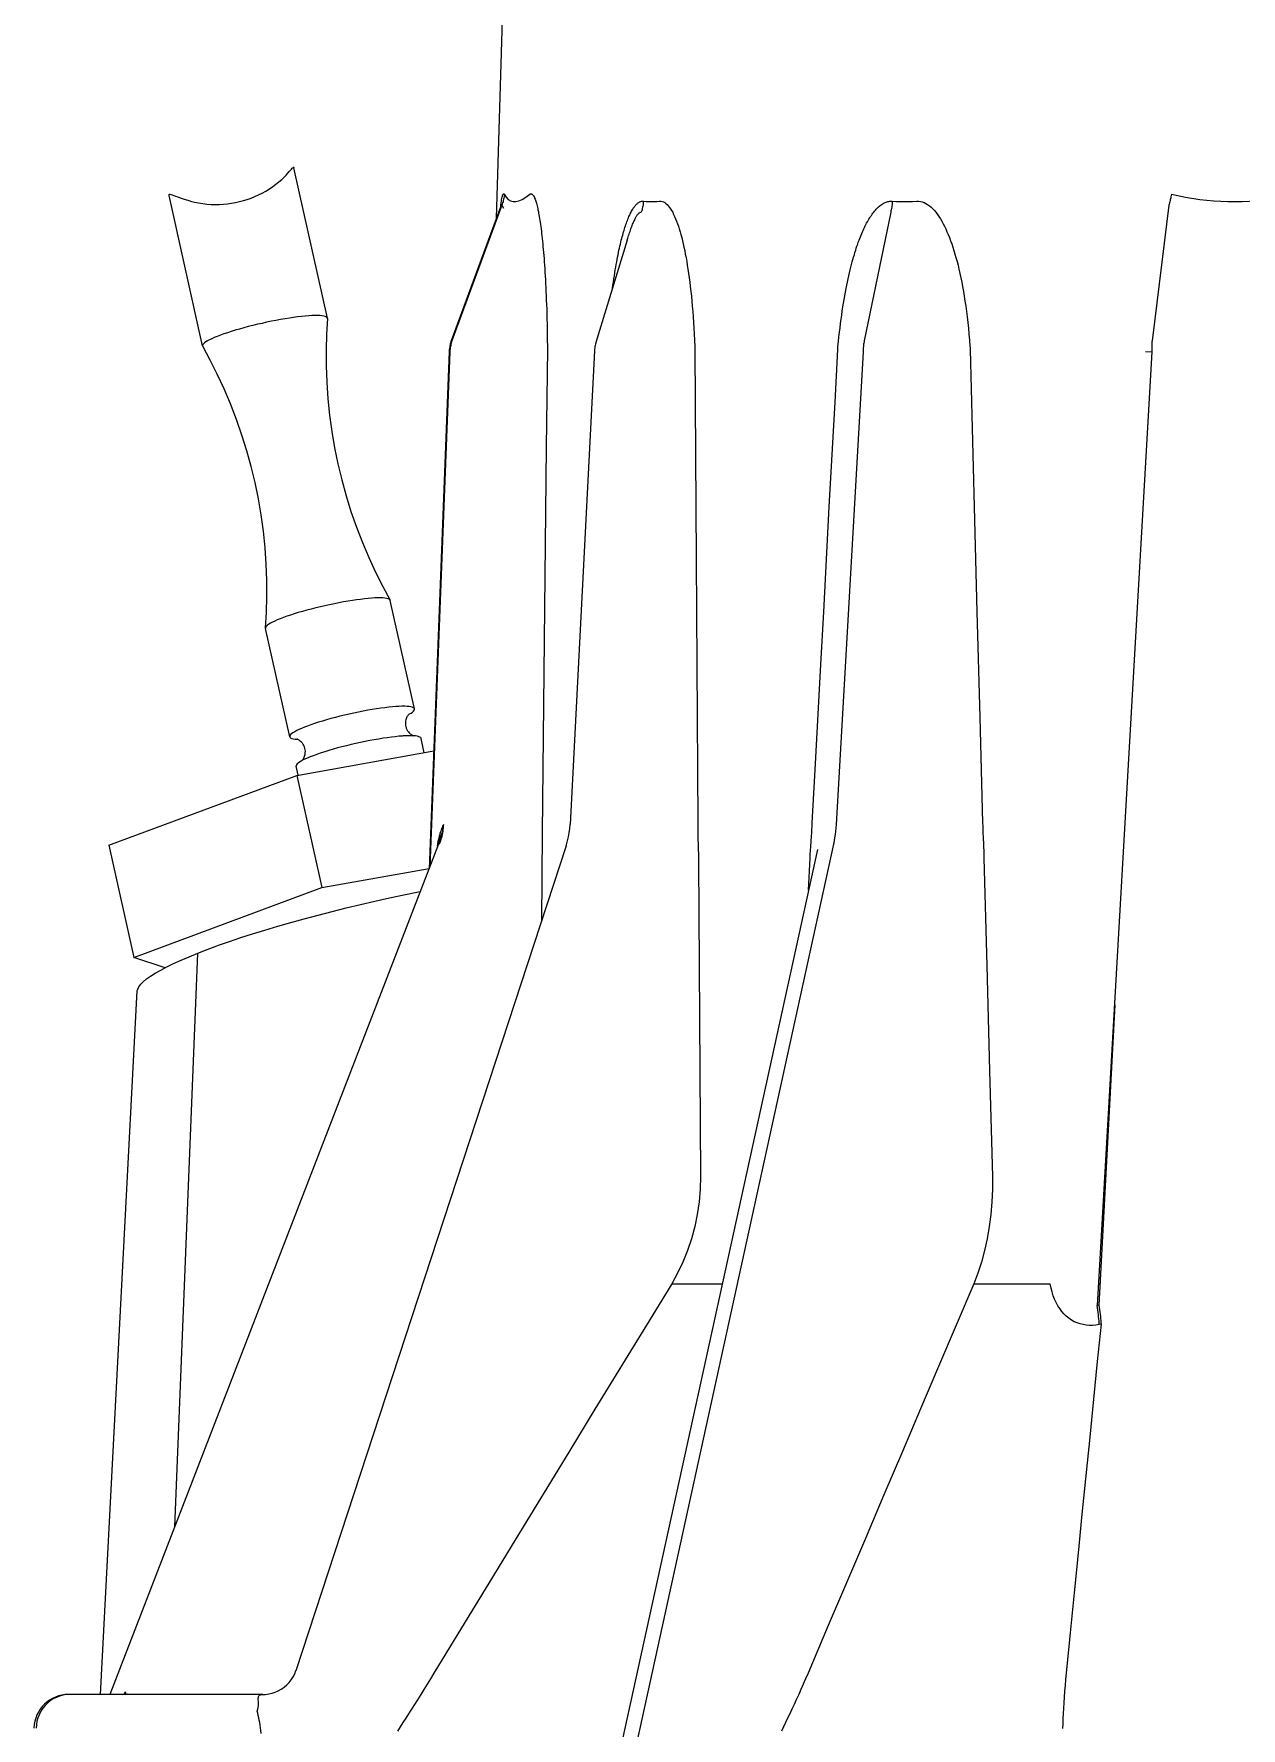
# Model space of a CAD drawing. Header units: millimetres. Extents: x 100 to 940, y 100 to 694.
# Drawn here: x 599.722 to 600.696, y 503.885 to 505.252 of the extents above; entities that cross this region are included whole.
import ezdxf

# ---------------------------------------------------------------- set-up
doc = ezdxf.new("R2010")
doc.units = ezdxf.units.MM
doc.layers.add('DTM_AXIS', color=7, linetype='Continuous', lineweight=9)
doc.layers.add('OUTLINE', color=6, linetype='Continuous', lineweight=9)

msp = doc.modelspace()

# ---------------------------------------------------------------- linework, layer by layer
at = {"color": 9, "linetype": 'Continuous'}
for p, q in [((600.0991, 505.1166), (600.0993, 505.1178)), ((600.0993, 505.1136), (600.0994, 505.1134)), ((600.0997, 505.1143), (600.0994, 505.1134)), ((600.0994, 505.1134), (600.1009, 505.1111)), ((600.6372, 505.1134), (600.6238, 505.004)), ((600.413, 505.1078), (600.3917, 505.004)), ((600.2005, 505.0851), (600.201, 505.0869)), ((600.1362, 504.9973), (600.1353, 504.9182)), ((600.1362, 504.9995), (600.1362, 504.9984)), ((600.1362, 504.9984), (600.1362, 504.9973)), ((600.3907, 504.9952), (600.3691, 504.6138)), ((600.6235, 504.9952), (600.5795, 504.2256)), ((600.6185, 504.9954), (600.6235, 504.9952)), ((600.4804, 504.8701), (600.4826, 504.7854)), ((600.4826, 504.7854), (600.4848, 504.7004)), ((600.4848, 504.7004), (600.4871, 504.6152)), ((600.0517, 504.6123), (600.0513, 504.6112)), ((600.0521, 504.6133), (600.0517, 504.6123)), ((600.0523, 504.6138), (600.0521, 504.6133)), ((600.2576, 504.6066), (600.2578, 504.5931)), ((600.3486, 504.596), (600.3492, 504.6042)), ((600.0488, 504.5979), (600.049, 504.5979)), ((600.0495, 504.5992), (600.049, 504.5979)), ((600.0495, 504.6017), (600.0497, 504.6028)), ((600.3668, 504.5979), (600.1868, 503.7758)), ((600.2578, 504.5931), (600.2579, 504.5905)), ((600.2579, 504.5905), (600.2579, 504.5845)), ((600.348, 504.5865), (600.3482, 504.5895)), ((600.3482, 504.5895), (600.3486, 504.596)), ((600.2579, 504.5845), (600.2585, 504.4998)), ((600.3466, 504.5607), (600.348, 504.5865)), ((600.4882, 504.5865), (600.4905, 504.5)), ((599.8357, 504.0472), (599.8542, 504.5099)), ((600.2585, 504.4998), (600.259, 504.415)), ((600.4905, 504.5), (600.4927, 504.4151)), ((600.5938, 504.4682), (600.5809, 504.2258)), ((600.259, 504.415), (600.2596, 504.3298)), ((600.4927, 504.4151), (600.495, 504.3298)), ((600.2364, 504.2431), (600.216, 504.2097)), ((600.2364, 504.2431), (600.2771, 504.2431)), ((600.48, 504.2431), (600.5416, 504.2431)), ((600.5809, 504.2258), (600.5795, 504.2256)), ((600.5826, 504.2105), (600.5812, 504.2103)), ((599.7976, 503.9121), (599.795, 503.9118)), ((599.7951, 503.9124), (599.7961, 503.9141))]:
    msp.add_line(p, q, dxfattribs=at)
at = {"color": 7, "linetype": 'Continuous'}
for p, q in [((600.0991, 505.1143), (600.0992, 505.1144)), ((600.2005, 505.0851), (600.1753, 505.0026)), ((600.2005, 505.0851), (600.2005, 505.0851)), ((600.1741, 504.9958), (600.1545, 504.6138)), ((600.0484, 504.5978), (599.7833, 503.9118)), ((600.1512, 504.5964), (599.9333, 503.9309)), ((600.0484, 504.5978), (600.0487, 504.5986)), ((600.0487, 504.5986), (600.0489, 504.5991)), ((600.3539, 504.5936), (600.1922, 503.855)), ((599.8542, 504.5099), (599.8619, 504.5129)), ((599.8619, 504.5129), (599.8639, 504.5137)), ((599.8639, 504.5137), (599.866, 504.5145)), ((599.866, 504.5145), (599.8683, 504.5153)), ((599.8683, 504.5153), (599.8709, 504.5163)), ((599.7962, 503.9131), (599.7964, 503.9132))]:
    msp.add_line(p, q, dxfattribs=at)
at = {"color": 9, "linetype": 'Continuous'}
for points in [[(600.0993, 505.1178), (600.0995, 505.1189), (600.0997, 505.1199), (600.0999, 505.1208), (600.1001, 505.1215), (600.1003, 505.122), (600.1005, 505.1224), (600.1007, 505.1226), (600.1009, 505.1226), (600.1011, 505.1225), (600.1013, 505.1222)], [(600.1221, 505.1223), (600.1224, 505.1225), (600.1226, 505.1226), (600.1229, 505.1226), (600.1231, 505.1226), (600.1234, 505.1225), (600.1236, 505.1224), (600.1239, 505.1222), (600.1242, 505.122), (600.1245, 505.1217), (600.1248, 505.1213), (600.1251, 505.1209), (600.1254, 505.1203), (600.1257, 505.1198), (600.1259, 505.1191), (600.1262, 505.1184), (600.1265, 505.1176), (600.1268, 505.1168), (600.1271, 505.1159), (600.1273, 505.115), (600.1276, 505.114), (600.1279, 505.113), (600.1281, 505.1119), (600.1284, 505.1108), (600.1286, 505.1096), (600.1289, 505.1083), (600.1291, 505.107), (600.1294, 505.1056), (600.1296, 505.1042), (600.1299, 505.1027), (600.1301, 505.1012), (600.1304, 505.0996), (600.1306, 505.0979), (600.1308, 505.0962), (600.1311, 505.0944), (600.1313, 505.0925), (600.1315, 505.0906), (600.1318, 505.0886), (600.132, 505.0866), (600.1322, 505.0845), (600.1324, 505.0823), (600.1326, 505.08), (600.1329, 505.0777), (600.1331, 505.0753), (600.1333, 505.0728), (600.1335, 505.0703), (600.1337, 505.0677), (600.1338, 505.065), (600.134, 505.0622), (600.1342, 505.0594), (600.1344, 505.0564), (600.1346, 505.0534), (600.1347, 505.0503), (600.1349, 505.047), (600.135, 505.0437), (600.1352, 505.0403), (600.1353, 505.0368), (600.1355, 505.0332), (600.1356, 505.0294), (600.1357, 505.0256), (600.1358, 505.0216), (600.1359, 505.0175), (600.136, 505.0133), (600.1361, 505.009), (600.1361, 505.0046), (600.1362, 504.9995)], [(600.0986, 505.1127), (600.0988, 505.1131), (600.099, 505.1135), (600.0991, 505.1137), (600.0992, 505.1137), (600.0993, 505.1136)], [(600.1013, 505.1222), (600.1013, 505.1212), (600.1012, 505.1202), (600.101, 505.1192), (600.1008, 505.1182), (600.1006, 505.1172), (600.1004, 505.1162), (600.1001, 505.1153), (600.0997, 505.1143)], [(600.1013, 505.1222), (600.1028, 505.1199), (600.1045, 505.1181), (600.1064, 505.117), (600.1085, 505.1164), (600.1108, 505.1164), (600.1132, 505.117), (600.1159, 505.1181), (600.1188, 505.1199), (600.1221, 505.1223)], [(600.1965, 505.0879), (600.1969, 505.0893), (600.1972, 505.0906), (600.1976, 505.0919), (600.198, 505.0931), (600.1983, 505.0943), (600.1987, 505.0955), (600.1991, 505.0967), (600.1995, 505.0978), (600.1999, 505.099), (600.2003, 505.1001), (600.2007, 505.1011), (600.2011, 505.1022), (600.2015, 505.1032), (600.2019, 505.1042), (600.2024, 505.1052), (600.2028, 505.1062), (600.2032, 505.1071), (600.2037, 505.1079), (600.2041, 505.1087), (600.2046, 505.1095), (600.205, 505.1102), (600.2054, 505.1109), (600.2059, 505.1116), (600.2063, 505.1122), (600.2067, 505.1127), (600.2072, 505.1133), (600.2076, 505.1138), (600.208, 505.1142), (600.2085, 505.1146), (600.2089, 505.115), (600.2094, 505.1153), (600.2098, 505.1156), (600.2102, 505.1159), (600.2107, 505.1161), (600.2111, 505.1163), (600.2116, 505.1165), (600.2121, 505.1166), (600.2126, 505.1166), (600.213, 505.1167), (600.2136, 505.1166)], [(600.2136, 505.1166), (600.2135, 505.1156), (600.2134, 505.1146), (600.2133, 505.1137), (600.2131, 505.1127), (600.2129, 505.1117), (600.2127, 505.1107), (600.2125, 505.1097), (600.2122, 505.1088), (600.2119, 505.1078)], [(600.2136, 505.1166), (600.2157, 505.1165), (600.2179, 505.1164), (600.2201, 505.1163), (600.2223, 505.1164), (600.2245, 505.1165), (600.2267, 505.1166)], [(600.2267, 505.1166), (600.2277, 505.1166), (600.2288, 505.1165), (600.2298, 505.1161), (600.2308, 505.1156), (600.2317, 505.1149), (600.2327, 505.114), (600.2336, 505.113), (600.2345, 505.1119), (600.2354, 505.1106), (600.2363, 505.1092), (600.2372, 505.1077), (600.238, 505.106), (600.2388, 505.1043), (600.2396, 505.1025), (600.2403, 505.1006), (600.2411, 505.0985), (600.2418, 505.0964), (600.2425, 505.0943), (600.2432, 505.092), (600.2438, 505.0897), (600.2445, 505.0873), (600.2451, 505.0848), (600.2457, 505.0823), (600.2463, 505.0796), (600.2469, 505.0769), (600.2474, 505.074), (600.248, 505.0711), (600.2485, 505.0681), (600.249, 505.065), (600.2495, 505.0617), (600.25, 505.0584), (600.2505, 505.0549), (600.251, 505.0514), (600.2514, 505.0477), (600.2519, 505.0439), (600.2523, 505.04), (600.2527, 505.036), (600.253, 505.0319), (600.2534, 505.0276), (600.2537, 505.0233), (600.254, 505.0188), (600.2543, 505.0142), (600.2546, 505.0094), (600.2548, 505.0045), (600.255, 504.9995)], [(600.3771, 505.0461), (600.3776, 505.0488), (600.3781, 505.0514), (600.3787, 505.054), (600.3792, 505.0565), (600.3798, 505.0588), (600.3803, 505.0612), (600.3809, 505.0634), (600.3814, 505.0656), (600.382, 505.0677), (600.3826, 505.0697), (600.3831, 505.0716), (600.3837, 505.0735), (600.3842, 505.0753), (600.3848, 505.0771), (600.3853, 505.0788), (600.3858, 505.0804), (600.3864, 505.082), (600.3869, 505.0836), (600.3875, 505.0851), (600.388, 505.0865), (600.3886, 505.0879), (600.3891, 505.0893), (600.3897, 505.0906), (600.3902, 505.0919), (600.3908, 505.0931), (600.3913, 505.0943), (600.3919, 505.0955), (600.3924, 505.0967), (600.393, 505.0978), (600.3936, 505.099), (600.3942, 505.1001), (600.3948, 505.1011), (600.3954, 505.1022), (600.3961, 505.1032), (600.3967, 505.1042), (600.3974, 505.1052), (600.398, 505.1062), (600.3987, 505.1071), (600.3994, 505.1079), (600.4, 505.1087), (600.4007, 505.1095), (600.4013, 505.1102), (600.402, 505.1109), (600.4027, 505.1116), (600.4033, 505.1122), (600.404, 505.1127), (600.4046, 505.1133), (600.4053, 505.1138), (600.406, 505.1142), (600.4066, 505.1146), (600.4073, 505.115), (600.408, 505.1153), (600.4086, 505.1156), (600.4093, 505.1159), (600.41, 505.1161), (600.4107, 505.1163), (600.4114, 505.1165), (600.4121, 505.1166), (600.4128, 505.1166), (600.4135, 505.1167), (600.4143, 505.1166)], [(600.4143, 505.1166), (600.4142, 505.1156), (600.4142, 505.1146), (600.4141, 505.1137), (600.4139, 505.1127), (600.4138, 505.1117), (600.4136, 505.1107), (600.4134, 505.1097), (600.4132, 505.1088), (600.413, 505.1078)], [(600.4143, 505.1166), (600.4176, 505.1165), (600.4208, 505.1164), (600.4241, 505.1163), (600.4274, 505.1164), (600.4307, 505.1165), (600.434, 505.1166)], [(600.434, 505.1166), (600.4355, 505.1166), (600.437, 505.1165), (600.4385, 505.1161), (600.44, 505.1156), (600.4414, 505.1149), (600.4428, 505.114), (600.4442, 505.113), (600.4456, 505.1119), (600.4469, 505.1106), (600.4482, 505.1092), (600.4495, 505.1077), (600.4507, 505.106), (600.4519, 505.1043), (600.4531, 505.1025), (600.4542, 505.1006), (600.4553, 505.0985), (600.4564, 505.0964), (600.4574, 505.0943), (600.4584, 505.092), (600.4594, 505.0897), (600.4604, 505.0873), (600.4613, 505.0848), (600.4622, 505.0823), (600.4631, 505.0796), (600.464, 505.0769), (600.4648, 505.074), (600.4656, 505.0711), (600.4665, 505.0681), (600.4673, 505.065), (600.468, 505.0617), (600.4688, 505.0584), (600.4695, 505.0549), (600.4703, 505.0514), (600.471, 505.0477)], [(600.6395, 505.1222), (600.6393, 505.1212), (600.639, 505.1202), (600.6388, 505.1192), (600.6385, 505.1182), (600.6383, 505.1172), (600.638, 505.1162), (600.6378, 505.1153), (600.6375, 505.1143), (600.6372, 505.1134)], [(600.6395, 505.1222), (600.6508, 505.1199), (600.6622, 505.1181), (600.6736, 505.117), (600.685, 505.1164), (600.6964, 505.1164), (600.7079, 505.117), (600.7195, 505.1181), (600.7311, 505.1199), (600.7428, 505.1222)], [(600.201, 505.0869), (600.2014, 505.088), (600.2017, 505.0891), (600.2021, 505.0901), (600.2024, 505.0912), (600.2028, 505.0922), (600.2031, 505.0933), (600.2035, 505.0943), (600.2038, 505.0952), (600.2042, 505.0962), (600.2046, 505.0971), (600.2049, 505.098), (600.2053, 505.0988), (600.2056, 505.0997), (600.206, 505.1004), (600.2063, 505.1011), (600.2066, 505.1018), (600.2069, 505.1025), (600.2072, 505.1031), (600.2075, 505.1037), (600.2078, 505.1042), (600.2081, 505.1047), (600.2084, 505.1051), (600.2087, 505.1056), (600.209, 505.1059), (600.2093, 505.1063), (600.2096, 505.1066), (600.2098, 505.1069), (600.2101, 505.1071), (600.2104, 505.1074), (600.2106, 505.1075), (600.2109, 505.1077), (600.2111, 505.1078), (600.2114, 505.1078), (600.2116, 505.1079), (600.2119, 505.1078)], [(600.1939, 505.0771), (600.1943, 505.0788), (600.1947, 505.0804), (600.195, 505.082), (600.1954, 505.0836), (600.1958, 505.0851), (600.1961, 505.0865), (600.1965, 505.0879)], [(600.1887, 505.0466), (600.189, 505.0488), (600.1894, 505.0514), (600.1898, 505.054), (600.1902, 505.0565), (600.1906, 505.0588), (600.1909, 505.0612), (600.1913, 505.0634), (600.1917, 505.0656), (600.1921, 505.0677), (600.1924, 505.0697), (600.1928, 505.0716), (600.1932, 505.0735), (600.1936, 505.0753), (600.1939, 505.0771)], [(600.3705, 504.9995), (600.3709, 505.0034), (600.3713, 505.0072), (600.3718, 505.011), (600.3722, 505.0146), (600.3726, 505.0181), (600.3731, 505.0215), (600.3735, 505.0248), (600.374, 505.0281), (600.3745, 505.0313), (600.375, 505.0344), (600.3755, 505.0374), (600.376, 505.0404), (600.3765, 505.0433), (600.3771, 505.0461)], [(600.471, 505.0477), (600.4716, 505.0439), (600.4723, 505.04), (600.4729, 505.036), (600.4735, 505.0319), (600.4741, 505.0276), (600.4747, 505.0233), (600.4752, 505.0188), (600.4757, 505.0142), (600.4761, 505.0094), (600.4765, 505.0045), (600.4769, 504.9995)], [(600.0587, 505.0041), (600.0589, 505.0041), (600.0592, 505.004)], [(600.3917, 505.004), (600.3915, 505.0031), (600.3913, 505.0022), (600.3912, 505.0012), (600.3911, 505.0003), (600.391, 504.9993), (600.3909, 504.9983), (600.3908, 504.9973), (600.3907, 504.9962), (600.3907, 504.9952)], [(600.6238, 505.004), (600.6237, 505.0031), (600.6237, 505.0022), (600.6236, 505.0012), (600.6236, 505.0003), (600.6236, 504.9993), (600.6235, 504.9983), (600.6235, 504.9973), (600.6235, 504.9962), (600.6235, 504.9952)], [(600.057, 504.9955), (600.057, 504.9954), (600.0572, 504.9953), (600.0576, 504.9952)], [(600.255, 504.9995), (600.2551, 504.999), (600.2551, 504.9985), (600.2551, 504.9981), (600.2551, 504.9976), (600.2551, 504.9971), (600.2556, 504.9123)], [(600.3635, 504.87), (600.3658, 504.9123), (600.3681, 504.9545), (600.3704, 504.9971)], [(600.3704, 504.9971), (600.3704, 504.9975), (600.3704, 504.998), (600.3705, 504.9985), (600.3705, 504.999), (600.3705, 504.9995)], [(600.4769, 504.9995), (600.477, 504.999), (600.477, 504.9985), (600.477, 504.9981), (600.477, 504.9976), (600.4771, 504.9971), (600.4804, 504.8701)], [(600.1353, 504.9182), (600.1344, 504.84), (600.1336, 504.7621), (600.1328, 504.6845), (600.132, 504.6072), (600.1313, 504.5355)], [(600.2556, 504.9123), (600.2561, 504.8277), (600.2564, 504.7854)], [(600.3567, 504.7429), (600.359, 504.7853), (600.3635, 504.87)], [(600.2564, 504.7854), (600.2569, 504.7004), (600.2572, 504.6578), (600.2575, 504.6152)], [(600.3498, 504.6152), (600.3521, 504.6578), (600.3567, 504.7429)], [(600.0497, 504.607), (600.0494, 504.6058), (600.049, 504.6045), (600.0486, 504.6031), (600.0483, 504.6016), (600.0479, 504.5999), (600.0476, 504.5982), (600.0472, 504.5963)], [(600.0523, 504.6138), (600.0521, 504.6125), (600.0519, 504.6112), (600.0517, 504.6099), (600.0515, 504.6086), (600.0512, 504.6072), (600.0509, 504.6059), (600.0506, 504.6046), (600.0502, 504.6032), (600.0498, 504.6019), (600.0494, 504.6005), (600.0489, 504.5991)], [(600.0523, 504.6138), (600.0522, 504.6124), (600.0521, 504.6111), (600.0519, 504.6097), (600.0518, 504.6084), (600.0515, 504.607), (600.0513, 504.6057), (600.051, 504.6044), (600.0507, 504.6031), (600.0503, 504.6018), (600.0499, 504.6005), (600.0495, 504.5992)], [(600.0513, 504.6112), (600.0509, 504.6101), (600.0506, 504.6095), (600.0504, 504.6089), (600.0502, 504.6083), (600.05, 504.6077), (600.0497, 504.607)], [(600.0497, 504.6028), (600.0498, 504.6038), (600.0498, 504.6049), (600.0498, 504.6059), (600.0497, 504.607)], [(600.2575, 504.6152), (600.2575, 504.6094), (600.2576, 504.6066)], [(600.3492, 504.6042), (600.3493, 504.6069), (600.3495, 504.6097), (600.3497, 504.6124), (600.3498, 504.6152)], [(600.3691, 504.6138), (600.3689, 504.6111), (600.3686, 504.6084), (600.3682, 504.6057), (600.3678, 504.6031), (600.3673, 504.6005), (600.3668, 504.5979)], [(600.4871, 504.6152), (600.4872, 504.6123), (600.4873, 504.6094), (600.4874, 504.6066), (600.4875, 504.6038), (600.4881, 504.5905)], [(600.0484, 504.5978), (600.0484, 504.5978), (600.0485, 504.5978), (600.0486, 504.5979), (600.0487, 504.5979), (600.0488, 504.5979)], [(600.0487, 504.5986), (600.0488, 504.5987), (600.0491, 504.5997), (600.0493, 504.6007), (600.0495, 504.6017)], [(600.4881, 504.5905), (600.4881, 504.5895), (600.4882, 504.5865)], [(600.2596, 504.3298), (600.2593, 504.3196), (600.2585, 504.3093), (600.257, 504.2992), (600.255, 504.2893), (600.2524, 504.2795), (600.2492, 504.27), (600.2454, 504.2607), (600.2412, 504.2517), (600.2364, 504.2431)], [(600.495, 504.3298), (600.495, 504.3196), (600.4945, 504.3093), (600.4937, 504.2992), (600.4924, 504.2893), (600.4907, 504.2795), (600.4887, 504.27), (600.4862, 504.2607), (600.4833, 504.2517), (600.48, 504.2431)], [(600.48, 504.2431), (600.4659, 504.2099), (600.4516, 504.1764), (600.4371, 504.1424), (600.4224, 504.1079), (600.4076, 504.073), (600.3926, 504.0377), (600.3773, 504.0019), (600.3619, 503.9657), (600.3464, 503.9291)], [(600.5812, 504.2103), (600.5785, 504.2098), (600.5758, 504.2096), (600.5731, 504.2096), (600.5706, 504.2098), (600.5681, 504.2102), (600.5657, 504.2108), (600.5633, 504.2116), (600.561, 504.2126), (600.5587, 504.2139), (600.5566, 504.2153), (600.5546, 504.217), (600.5527, 504.2188), (600.5509, 504.2208), (600.5493, 504.2231), (600.5478, 504.2254), (600.5464, 504.228), (600.5452, 504.2307), (600.5441, 504.2335), (600.5431, 504.2366), (600.5423, 504.2397), (600.5416, 504.2431)], [(600.5812, 504.2103), (600.5811, 504.2118), (600.581, 504.2133), (600.5809, 504.215), (600.5807, 504.2167), (600.5806, 504.2184), (600.5803, 504.2201), (600.5801, 504.2219), (600.5798, 504.2237), (600.5795, 504.2256)], [(600.5809, 504.2258), (600.5812, 504.224), (600.5815, 504.2222), (600.5817, 504.2204), (600.5819, 504.2186), (600.5821, 504.2169), (600.5823, 504.2152), (600.5824, 504.2136), (600.5825, 504.212), (600.5826, 504.2105)], [(600.216, 504.2097), (600.1745, 504.1419), (600.1535, 504.1074)], [(600.5826, 504.2105), (600.5796, 504.1805), (600.5765, 504.1501), (600.5735, 504.1195), (600.5672, 504.0574)], [(600.1535, 504.1074), (600.1107, 504.0374), (600.089, 504.0017), (600.067, 503.9656), (600.0447, 503.9291)], [(600.5672, 504.0574), (600.5641, 504.0258), (600.5609, 503.9939), (600.5577, 503.9616), (600.5545, 503.9291)], [(600.0447, 503.9291), (600.042, 503.9245), (600.0392, 503.9201), (600.0366, 503.9158), (600.034, 503.9117), (600.0315, 503.9076), (600.029, 503.9037), (600.0266, 503.8999), (600.0242, 503.8962), (600.0219, 503.8926), (600.0196, 503.8891), (600.0174, 503.8857), (600.0152, 503.8823)], [(600.3464, 503.9291), (600.3444, 503.9245), (600.3425, 503.9201), (600.3406, 503.9158), (600.3388, 503.9117), (600.3369, 503.9076), (600.3352, 503.9037), (600.3334, 503.8999), (600.3317, 503.8962), (600.3299, 503.8926), (600.3283, 503.8891), (600.3266, 503.8857), (600.3249, 503.8823)], [(600.5545, 503.9291), (600.554, 503.924), (600.5536, 503.9191), (600.5532, 503.9144), (600.5529, 503.9097), (600.5526, 503.9052), (600.5523, 503.9008), (600.5521, 503.8965), (600.5519, 503.8924), (600.5517, 503.8883), (600.5516, 503.8843)], [(599.9021, 503.8984), (599.9026, 503.9), (599.9029, 503.9014), (599.9031, 503.9028), (599.9032, 503.9041), (599.9033, 503.9053), (599.9032, 503.9063)], [(599.9032, 503.9063), (599.903, 503.9076), (599.903, 503.9087), (599.9031, 503.9095), (599.9032, 503.9103), (599.9036, 503.9108), (599.9041, 503.9113), (599.9048, 503.9116), (599.9056, 503.9118), (599.9067, 503.9118)], [(599.7254, 503.8931), (599.7246, 503.8904), (599.7241, 503.8875), (599.7239, 503.8847)], [(599.9053, 503.8804), (599.9051, 503.8827), (599.9048, 503.8849), (599.9045, 503.887), (599.9042, 503.8891), (599.9038, 503.8911), (599.9034, 503.893), (599.903, 503.8949), (599.9026, 503.8967), (599.9021, 503.8984)]]:
    msp.add_lwpolyline(points, dxfattribs=at)
at = {"color": 7, "linetype": 'Continuous'}
for points in [[(600.0986, 505.1127), (600.0987, 505.1129), (600.0989, 505.1136), (600.0991, 505.1141), (600.0991, 505.1143)], [(600.1753, 505.0026), (600.1752, 505.0022), (600.1749, 505.0012), (600.1747, 505.0003), (600.1745, 504.9993), (600.1744, 504.9983), (600.1742, 504.9973), (600.1742, 504.9963), (600.1741, 504.9958)], [(600.1512, 504.5964), (600.1516, 504.5974), (600.1525, 504.6005), (600.1532, 504.6038), (600.1538, 504.6071), (600.1542, 504.6104), (600.1545, 504.6138)], [(599.8709, 504.5163), (599.8798, 504.5194), (599.8889, 504.5225), (599.8985, 504.5255), (599.9084, 504.5286), (599.9187, 504.5317), (599.9293, 504.5347), (599.9401, 504.5377), (599.9512, 504.5407), (599.9625, 504.5436), (599.9739, 504.5465), (599.9855, 504.5493), (599.9971, 504.552), (600.0088, 504.5546), (600.0205, 504.5571), (600.0322, 504.5595), (600.0337, 504.5598)], [(599.9192, 503.9148), (599.9216, 503.9161), (599.9239, 503.9177), (599.926, 503.9195), (599.9279, 503.9215), (599.9296, 503.9237), (599.9311, 503.9261)], [(599.9311, 503.9261), (599.9324, 503.9286), (599.9333, 503.9311)], [(599.7938, 503.9118), (599.7939, 503.9118), (599.7944, 503.912), (599.795, 503.9123), (599.7956, 503.9127), (599.7962, 503.9131)], [(599.9067, 503.9118), (599.9089, 503.9119), (599.9115, 503.9122), (599.9142, 503.9128), (599.9167, 503.9137), (599.9192, 503.9148)]]:
    msp.add_lwpolyline(points, dxfattribs=at)
at = {"layer": 'DTM_AXIS', "color": 7, "linetype": 'Continuous'}
for p, q in [((599.9588, 505.022), (599.9588, 505.0223)), ((599.9089, 504.7723), (599.9089, 504.772)), ((599.9346, 504.6825), (599.9343, 504.6826)), ((599.9344, 504.6825), (599.9345, 504.6825)), ((599.9392, 504.6658), (599.9376, 504.6649)), ((599.948, 504.6695), (599.9458, 504.6686)), ((599.9342, 504.6534), (599.9544, 504.5628)), ((599.9544, 504.5628), (600.0408, 504.5783)), ((599.8026, 504.5064), (599.9544, 504.5628))]:
    msp.add_line(p, q, dxfattribs=at)
for points in [[(599.9584, 505.0229), (599.9578, 505.0233), (599.957, 505.0237), (599.9558, 505.024), (599.9544, 505.0242), (599.9527, 505.0243), (599.9508, 505.0244), (599.9487, 505.0244), (599.9463, 505.0243), (599.9437, 505.0242), (599.9409, 505.024), (599.938, 505.0237), (599.9348, 505.0233), (599.9315, 505.0229), (599.9281, 505.0224), (599.9246, 505.0218), (599.921, 505.0212), (599.9173, 505.0205), (599.9136, 505.0198), (599.9098, 505.019), (599.9061, 505.0181), (599.9023, 505.0173), (599.8986, 505.0164), (599.8949, 505.0155), (599.8914, 505.0145), (599.8879, 505.0135), (599.8845, 505.0125), (599.8812, 505.0115), (599.8782, 505.0105), (599.8752, 505.0095), (599.8725, 505.0086)], [(599.9588, 505.0223), (599.9587, 505.0224), (599.9584, 505.0229)], [(599.8725, 505.0086), (599.87, 505.0076), (599.8676, 505.0066), (599.8656, 505.0057), (599.8637, 505.0048), (599.8621, 505.0039), (599.8608, 505.0031), (599.8597, 505.0023), (599.8589, 505.0016), (599.8584, 505.0009), (599.8581, 505.0003), (599.8581, 504.9999)], [(599.8581, 504.9999), (599.8581, 504.9998), (599.8582, 504.9996)], [(600.0086, 504.7955), (600.0077, 504.7958), (600.0066, 504.7961), (600.0052, 504.7964), (600.0035, 504.7965), (600.0016, 504.7966), (599.9994, 504.7966), (599.9971, 504.7965), (599.9945, 504.7963), (599.9917, 504.7961), (599.9887, 504.7958), (599.9856, 504.7954), (599.9823, 504.795), (599.9789, 504.7945), (599.9754, 504.7939), (599.9718, 504.7933), (599.9681, 504.7926), (599.9644, 504.7919), (599.9606, 504.7911), (599.9568, 504.7903), (599.9531, 504.7894), (599.9494, 504.7885), (599.9457, 504.7876), (599.9421, 504.7867), (599.9386, 504.7857), (599.9353, 504.7847), (599.932, 504.7837), (599.9289, 504.7827), (599.926, 504.7817), (599.9233, 504.7807)], [(599.9233, 504.7807), (599.9207, 504.7797), (599.9184, 504.7788), (599.9163, 504.7779), (599.9145, 504.777), (599.9129, 504.7761), (599.9115, 504.7753), (599.9104, 504.7745), (599.9096, 504.7738), (599.9091, 504.7731), (599.9089, 504.7725), (599.9089, 504.7723)], [(600.029, 504.707), (600.029, 504.7071), (600.0287, 504.7076), (600.0281, 504.708), (600.0272, 504.7084), (600.0261, 504.7087), (600.0247, 504.7089), (600.023, 504.709), (600.0211, 504.7091), (600.0189, 504.7091), (600.0165, 504.709), (600.014, 504.7089), (600.0112, 504.7086), (600.0082, 504.7083), (600.0051, 504.708), (600.0018, 504.7075), (599.9984, 504.707), (599.9949, 504.7065), (599.9913, 504.7059), (599.9876, 504.7052), (599.9839, 504.7044), (599.9801, 504.7037), (599.9763, 504.7028), (599.9726, 504.702), (599.9689, 504.7011), (599.9652, 504.7001), (599.9616, 504.6992), (599.9581, 504.6982), (599.9547, 504.6972), (599.9515, 504.6962), (599.9484, 504.6952), (599.9455, 504.6942), (599.9427, 504.6932)], [(599.9427, 504.6932), (599.9402, 504.6923), (599.9379, 504.6913), (599.9358, 504.6904), (599.934, 504.6895), (599.9324, 504.6886), (599.931, 504.6878), (599.9299, 504.687), (599.9291, 504.6863), (599.9286, 504.6856), (599.9284, 504.685), (599.9284, 504.6845)], [(600.02, 504.6852), (600.0192, 504.6851), (600.0165, 504.6849), (600.0135, 504.6846), (600.0104, 504.6843), (600.0071, 504.6838), (600.0037, 504.6833), (600.0002, 504.6827), (599.9965, 504.6821), (599.9929, 504.6814), (599.9891, 504.6807), (599.9854, 504.6799), (599.9816, 504.6791), (599.9779, 504.6782), (599.9741, 504.6773), (599.9705, 504.6764), (599.9669, 504.6755), (599.9634, 504.6745), (599.96, 504.6735), (599.9568, 504.6725), (599.9537, 504.6715), (599.9508, 504.6705), (599.948, 504.6695)], [(599.9458, 504.6686), (599.9455, 504.6685), (599.9432, 504.6676), (599.9411, 504.6667), (599.9392, 504.6658)]]:
    msp.add_lwpolyline(points, dxfattribs=at)
at = {"layer": 'OUTLINE'}
for p, q in [((600.1154, 505.797), (600.095, 505.1029)), ((599.9588, 505.0223), (599.9317, 505.1436)), ((599.8581, 504.9999), (599.8311, 505.1212)), ((600.0986, 505.1127), (600.0587, 505.0041)), ((600.0994, 505.1134), (600.0592, 505.004)), ((600.057, 504.9955), (600.0408, 504.578)), ((600.0576, 504.9952), (600.0414, 504.5795)), ((600.0571, 504.9961), (600.057, 504.9955)), ((600.0576, 504.9962), (600.0576, 504.9952)), ((600.029, 504.707), (600.0095, 504.7944)), ((599.9284, 504.6845), (599.9089, 504.772)), ((600.0244, 504.7025), (600.025, 504.7029)), ((600.0247, 504.7029), (600.0244, 504.7025)), ((599.9342, 504.6534), (600.0445, 504.6731)), ((600.0369, 504.6717), (600.0343, 504.6832)), ((599.9353, 504.6536), (599.9337, 504.6608)), ((599.7825, 504.597), (599.9342, 504.6534)), ((599.7825, 504.597), (599.8026, 504.5064)), ((599.828, 504.4982), (599.8026, 504.5064)), ((599.7758, 503.9118), (599.8055, 504.4795)), ((599.7509, 503.9118), (599.7482, 503.9117)), ((599.9067, 503.9118), (599.7502, 503.9118))]:
    msp.add_line(p, q, dxfattribs=at)
for points in [[(599.8484, 505.1166), (599.8516, 505.1158), (599.8549, 505.1152), (599.8583, 505.1147), (599.8616, 505.1143), (599.865, 505.1141), (599.8684, 505.114), (599.8717, 505.1141), (599.875, 505.1143), (599.8783, 505.1146), (599.8815, 505.115), (599.8847, 505.1156), (599.8879, 505.1163), (599.8911, 505.1171), (599.8942, 505.1181), (599.8972, 505.1191), (599.9003, 505.1204), (599.9033, 505.1217), (599.9062, 505.1232), (599.9091, 505.1248), (599.912, 505.1265), (599.9147, 505.1284), (599.9173, 505.1303), (599.9197, 505.1323), (599.9219, 505.1342), (599.9238, 505.136), (599.9254, 505.1377), (599.9269, 505.1392), (599.928, 505.1405), (599.929, 505.1417), (599.9298, 505.1426), (599.9305, 505.1433), (599.931, 505.1437), (599.9313, 505.144), (599.9316, 505.144), (599.9317, 505.1438)], [(599.8484, 505.1166), (599.8454, 505.1175), (599.8428, 505.1183), (599.8404, 505.1191), (599.8384, 505.1198), (599.8366, 505.1205), (599.8351, 505.1211), (599.8339, 505.1215), (599.8329, 505.1219), (599.8321, 505.1221), (599.8315, 505.1221), (599.8312, 505.122), (599.831, 505.1217), (599.831, 505.1214)], [(600.0986, 505.1126), (600.0987, 505.1137), (600.0989, 505.1152), (600.0991, 505.1166)], [(599.9588, 505.022), (599.958, 505.0094), (599.9577, 504.9966), (599.9577, 504.9837), (599.9582, 504.9705), (599.9591, 504.9572), (599.9605, 504.944), (599.9623, 504.9308), (599.9645, 504.9177), (599.9672, 504.9047), (599.9703, 504.8918), (599.9738, 504.879), (599.9778, 504.8663), (599.9822, 504.8537), (599.987, 504.8412), (599.9921, 504.8291), (599.9976, 504.8173), (600.0034, 504.8059), (600.0094, 504.7948)], [(599.9089, 504.7723), (599.9096, 504.7849), (599.91, 504.7977), (599.9099, 504.8107), (599.9094, 504.8238), (599.9085, 504.8371), (599.9072, 504.8503), (599.9054, 504.8635), (599.9031, 504.8766), (599.9005, 504.8896), (599.8974, 504.9025), (599.8938, 504.9153), (599.8899, 504.928), (599.8855, 504.9406), (599.8807, 504.9531), (599.8755, 504.9652), (599.87, 504.977), (599.8643, 504.9885), (599.8582, 504.9996)], [(600.0576, 505.0002), (600.0574, 504.9991), (600.0573, 504.9981), (600.0571, 504.9971), (600.0571, 504.9961)], [(600.0587, 505.0041), (600.0584, 505.0031), (600.0581, 505.0021), (600.0578, 505.0012), (600.0576, 505.0002)], [(600.0582, 505.0003), (600.058, 504.9993), (600.0578, 504.9983), (600.0577, 504.9973), (600.0576, 504.9962)], [(600.0592, 505.004), (600.0589, 505.0031), (600.0586, 505.0022), (600.0584, 505.0012), (600.0582, 505.0003)], [(600.0094, 504.7948), (600.0092, 504.795), (600.0086, 504.7955)], [(600.0095, 504.7944), (600.0095, 504.7946), (600.0094, 504.7948)], [(600.0244, 504.7025), (600.0242, 504.7023), (600.0239, 504.702), (600.0236, 504.7016), (600.0233, 504.7011), (600.0229, 504.7005), (600.0226, 504.6998), (600.0223, 504.699), (600.022, 504.6981), (600.0218, 504.6972), (600.0217, 504.6961), (600.0217, 504.695), (600.0218, 504.6938), (600.0221, 504.6927), (600.0224, 504.6915), (600.0229, 504.6904), (600.0234, 504.6894), (600.0241, 504.6885), (600.0248, 504.6877), (600.0255, 504.687), (600.0261, 504.6865), (600.0267, 504.686), (600.0273, 504.6857), (600.0277, 504.6855), (600.0281, 504.6853), (600.0282, 504.6853)], [(600.025, 504.7029), (600.0264, 504.7037), (600.0275, 504.7045), (600.0283, 504.7052), (600.0288, 504.7059), (600.029, 504.7065), (600.029, 504.707)], [(600.0283, 504.6853), (600.0264, 504.6854), (600.0242, 504.6854), (600.0218, 504.6853), (600.02, 504.6852)], [(600.0343, 504.6832), (600.0343, 504.6834), (600.034, 504.6839), (600.0334, 504.6843), (600.0325, 504.6846), (600.0313, 504.6849), (600.0299, 504.6852), (600.0283, 504.6853)], [(599.9284, 504.6845), (599.9284, 504.6844), (599.9287, 504.6839), (599.9293, 504.6835), (599.9302, 504.6832), (599.9313, 504.6829), (599.9327, 504.6826), (599.9344, 504.6825)], [(599.9383, 504.6653), (599.9385, 504.6655), (599.9388, 504.6658), (599.9391, 504.6662), (599.9394, 504.6667), (599.9397, 504.6673), (599.9401, 504.668), (599.9404, 504.6688), (599.9406, 504.6697), (599.9408, 504.6706), (599.9409, 504.6717), (599.941, 504.6728), (599.9408, 504.674), (599.9406, 504.6751), (599.9403, 504.6763), (599.9398, 504.6774), (599.9392, 504.6784), (599.9386, 504.6793), (599.9379, 504.6801), (599.9372, 504.6808), (599.9366, 504.6813), (599.936, 504.6817), (599.9354, 504.6821), (599.935, 504.6823), (599.9346, 504.6825)], [(599.9376, 504.6649), (599.9363, 504.6641), (599.9352, 504.6633), (599.9344, 504.6626), (599.9339, 504.6619), (599.9336, 504.6613), (599.9337, 504.6608)], [(599.8055, 504.4795), (599.8058, 504.481), (599.8067, 504.4828), (599.8082, 504.4848), (599.8103, 504.4869), (599.8129, 504.4891), (599.8162, 504.4914), (599.82, 504.4938), (599.8244, 504.4963), (599.8294, 504.4989), (599.8348, 504.5016), (599.8408, 504.5043), (599.8473, 504.507), (599.8542, 504.5099)], [(599.7428, 503.9105), (599.7402, 503.9095), (599.7377, 503.9082), (599.7353, 503.9067), (599.7332, 503.9049), (599.7312, 503.9029), (599.7294, 503.9007), (599.7278, 503.8983), (599.7265, 503.8958), (599.7254, 503.8931)], [(599.7482, 503.9117), (599.7454, 503.9112), (599.7428, 503.9105)]]:
    msp.add_lwpolyline(points, dxfattribs=at)
msp.add_arc((599.7502, 503.8837), 0.0281, 90.0001, 178, dxfattribs=at)

doc.saveas('drawing.dxf')
